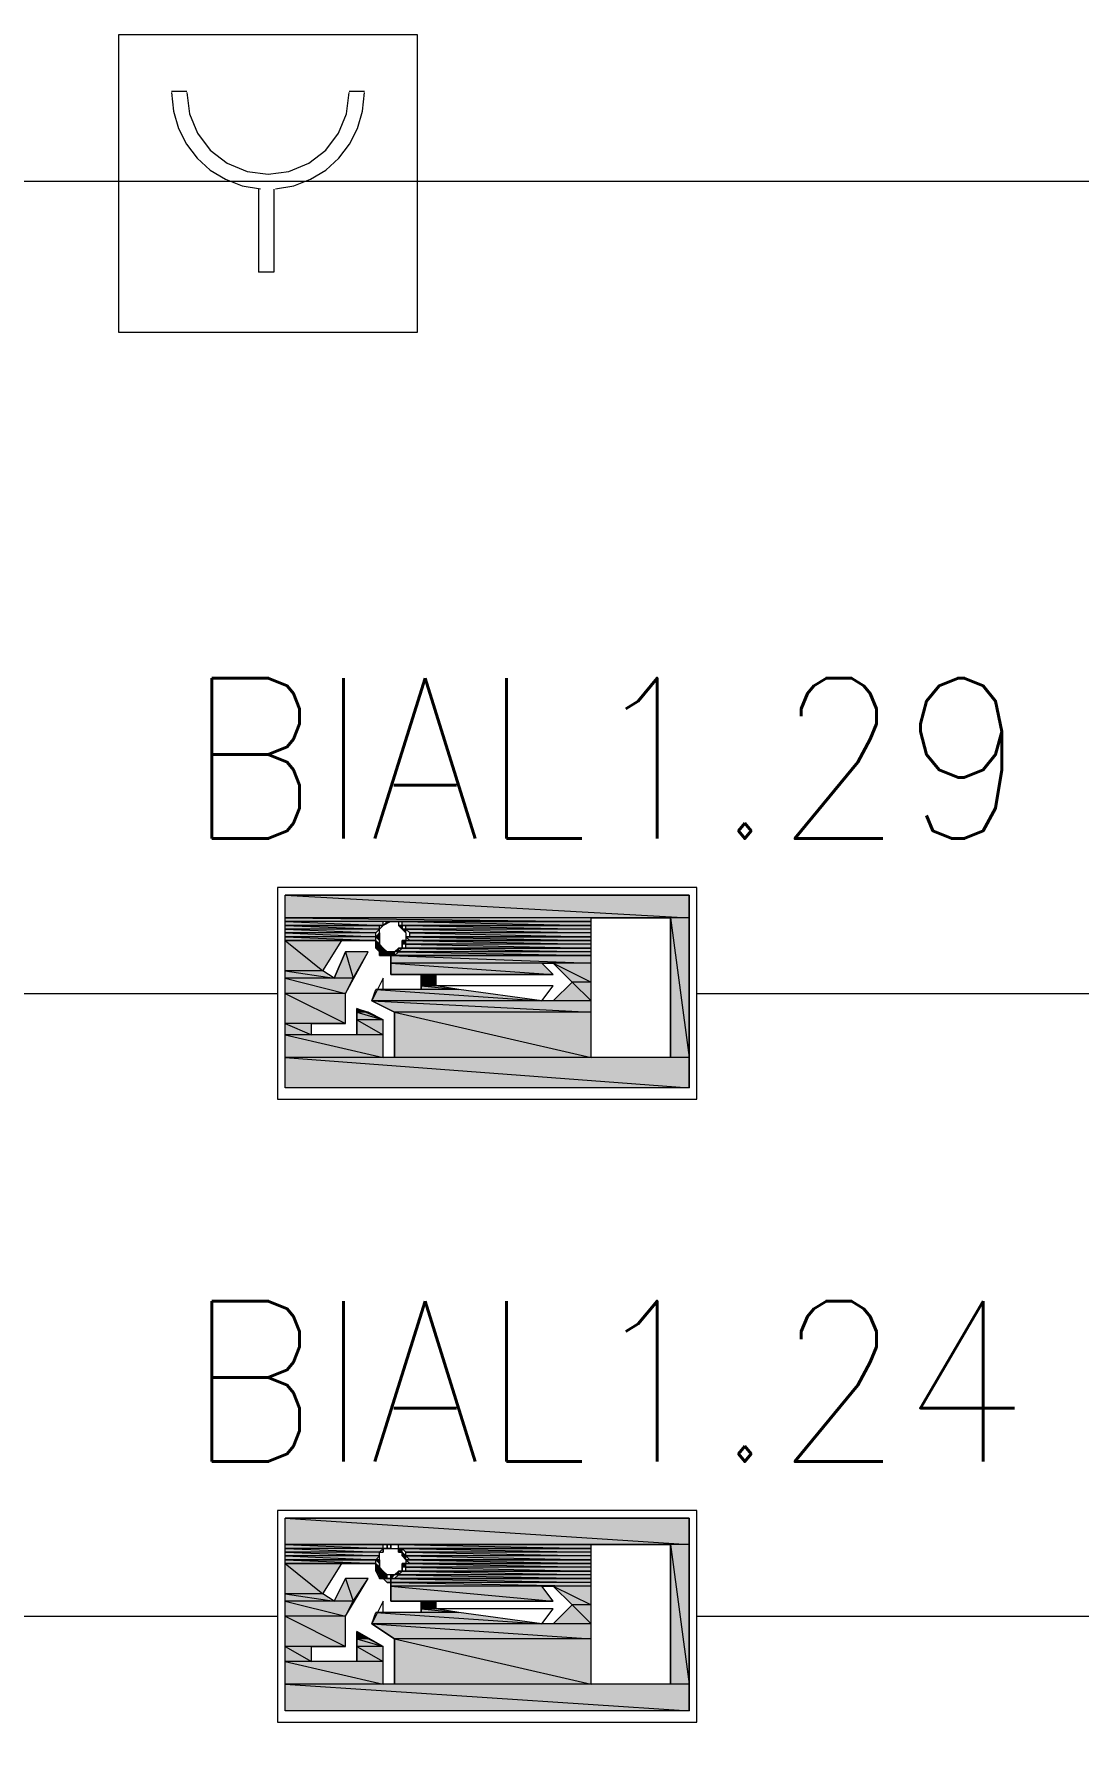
# Model space of a CAD drawing. Header units: millimetres. Extents: x 0 to 420, y 0 to 297.
# Drawn here: x 317.06 to 328.76, y 167.83 to 187.11 of the extents above; entities that cross this region are included whole.
import ezdxf

# ---------------------------------------------------------------- set-up
doc = ezdxf.new("R2010")
doc.units = ezdxf.units.MM
doc.styles.get("Standard").update_dxf_attribs({"font": 'STANDARD'})

msp = doc.modelspace()

# ---------------------------------------------------------------- hatches: boundary and pattern name
h = msp.add_hatch(color=82)
h.paths.add_polyline_path([(324.400334, 177.461333), (319.870667, 177.461333), (324.400334, 177.207333)], flags=0)
h.paths.add_polyline_path([(319.870667, 177.461333), (324.400334, 177.207333), (319.870667, 177.207333)], flags=0)
h = msp.add_hatch(color=82)
h.paths.add_polyline_path([(323.299667, 177.207333), (319.870667, 177.207333), (323.299667, 177.164999)], flags=0)
h.paths.add_polyline_path([(319.870667, 177.207333), (323.299667, 177.164999), (319.870667, 177.164999)], flags=0)
h = msp.add_hatch(color=82)
h.paths.add_polyline_path([(320.971334, 177.164999), (319.870667, 177.164999), (320.971334, 177.122666)], flags=0)
h.paths.add_polyline_path([(319.870667, 177.164999), (320.971334, 177.122666), (319.870667, 177.122666)], flags=0)
h = msp.add_hatch(color=82)
h.paths.add_polyline_path([(320.929, 177.122666), (319.870667, 177.122666)], flags=0)
h.paths.add_polyline_path([(320.929, 177.122666), (319.870667, 177.122666), (320.971334, 177.122666)], flags=0)
h = msp.add_hatch(color=82)
h.paths.add_polyline_path([(320.929, 177.122666), (319.870667, 177.122666), (320.929, 177.080333)], flags=0)
h.paths.add_polyline_path([(319.870667, 177.122666), (320.929, 177.080333), (319.870667, 177.080333)], flags=0)
h = msp.add_hatch(color=82)
h.paths.add_polyline_path([(320.929, 177.080333), (319.870667, 177.080333), (320.886667, 177.037999)], flags=0)
h.paths.add_polyline_path([(319.870667, 177.080333), (320.886667, 177.037999), (319.870667, 177.037999)], flags=0)
for points in [[(321.013667, 177.164999), (321.056, 177.164999), (320.971334, 177.122666)], [(321.140667, 177.122666), (321.183, 177.122666), (321.183, 177.080333)], [(320.929, 177.037999), (320.929, 176.995666), (320.886667, 176.995666)], [(320.886667, 176.995666), (320.929, 176.995666), (320.929, 176.953333)], [(320.929, 176.953333), (320.929, 176.910999)], [(320.929, 176.910999), (320.971334, 176.868666), (320.929, 176.868666)], [(321.183, 176.910999), (321.183, 176.868666)], [(320.971334, 176.868666), (321.013667, 176.826333), (320.971334, 176.826333)], [(321.056, 176.826333), (321.098334, 176.826333)], [(321.183, 176.868666), (321.140667, 176.868666)], [(320.675, 176.191333), (320.802, 176.148999), (320.675, 176.148999)], [(321.013667, 170.137666), (321.056, 170.137666), (320.971334, 170.137666)], [(320.971334, 170.137666), (320.971334, 170.095333)], [(321.013667, 170.179999), (321.013667, 170.137666)], [(321.056, 170.179999), (321.056, 170.137666)], [(320.929, 170.010666), (320.886667, 170.010666)], [(320.886667, 170.010666), (320.929, 170.010666), (320.929, 169.968333)], [(320.929, 169.968333), (320.929, 169.925999)], [(321.140667, 170.095333), (321.183, 170.095333)], [(320.929, 169.925999), (320.971334, 169.883666), (320.929, 169.883666)], [(320.971334, 169.883666), (321.013667, 169.841333), (320.971334, 169.841333)], [(321.183, 169.883666), (321.140667, 169.883666)], [(321.183, 169.925999), (321.183, 169.883666)], [(320.675, 169.206333), (320.802, 169.121666), (320.675, 169.121666)]]:
    msp.add_hatch(color=82).paths.add_polyline_path(points, flags=0)
h = msp.add_hatch(color=82)
h.paths.add_polyline_path([(321.140667, 177.164999), (323.299667, 177.164999)], flags=0)
h.paths.add_polyline_path([(323.299667, 177.164999), (321.140667, 177.164999)], flags=0)
h = msp.add_hatch(color=82)
h.paths.add_polyline_path([(321.140667, 177.122666), (321.183, 177.122666)], flags=0)
h.paths.add_polyline_path([(321.183, 177.122666), (321.140667, 177.122666)], flags=0)
h = msp.add_hatch(color=82)
h.paths.add_polyline_path([(323.299667, 177.164999), (321.183, 177.164999), (323.299667, 177.122666)], flags=0)
h.paths.add_polyline_path([(321.183, 177.164999), (323.299667, 177.122666), (321.183, 177.122666)], flags=0)
h = msp.add_hatch(color=82)
h.paths.add_polyline_path([(323.299667, 177.122666), (321.183, 177.122666)], flags=0)
h.paths.add_polyline_path([(321.183, 177.122666), (323.299667, 177.122666), (321.225334, 177.122666)], flags=0)
h = msp.add_hatch(color=82)
h.paths.add_polyline_path([(321.225334, 177.080333), (321.183, 177.080333)], flags=0)
h.paths.add_polyline_path([(321.225334, 177.080333), (321.183, 177.080333), (321.225334, 177.037999)], flags=0)
h = msp.add_hatch(color=82)
h.paths.add_polyline_path([(323.299667, 177.122666), (321.225334, 177.122666), (323.299667, 177.080333)], flags=0)
h.paths.add_polyline_path([(321.225334, 177.122666), (323.299667, 177.080333), (321.225334, 177.080333)], flags=0)
h = msp.add_hatch(color=82)
h.paths.add_polyline_path([(323.299667, 177.080333), (321.225334, 177.080333), (323.299667, 177.037999)], flags=0)
h.paths.add_polyline_path([(321.225334, 177.080333), (323.299667, 177.037999), (321.267667, 177.037999)], flags=0)
h = msp.add_hatch(color=82)
h.paths.add_polyline_path([(324.400334, 177.207333), (324.188667, 177.207333), (324.400334, 175.640999)], flags=0)
h.paths.add_polyline_path([(324.188667, 177.207333), (324.400334, 175.640999), (324.188667, 175.640999)], flags=0)
h = msp.add_hatch(color=82)
h.paths.add_polyline_path([(320.886667, 177.037999), (319.870667, 177.037999), (320.886667, 176.995666)], flags=0)
h.paths.add_polyline_path([(319.870667, 177.037999), (320.886667, 176.995666), (319.870667, 176.995666)], flags=0)
h = msp.add_hatch(color=82)
h.paths.add_polyline_path([(320.886667, 176.995666), (319.870667, 176.995666), (320.886667, 176.953333)], flags=0)
h.paths.add_polyline_path([(319.870667, 176.995666), (320.886667, 176.953333), (319.870667, 176.953333)], flags=0)
h = msp.add_hatch(color=82)
h.paths.add_polyline_path([(319.870667, 176.953333), (320.886667, 176.953333)], flags=0)
h.paths.add_polyline_path([(320.886667, 176.953333), (319.870667, 176.953333)], flags=0)
h = msp.add_hatch(color=82)
h.paths.add_polyline_path([(320.505667, 176.953333), (319.870667, 176.953333), (320.294, 176.614666)], flags=0)
h.paths.add_polyline_path([(319.870667, 176.953333), (320.294, 176.614666), (319.870667, 176.614666)], flags=0)
h = msp.add_hatch(color=82)
h.paths.add_polyline_path([(320.929, 176.910999), (320.886667, 176.953333)], flags=0)
h.paths.add_polyline_path([(320.886667, 176.953333), (320.929, 176.910999), (320.886667, 176.910999)], flags=0)
h = msp.add_hatch(color=82)
h.paths.add_polyline_path([(320.929, 176.910999), (320.886667, 176.910999), (320.929, 176.868666)], flags=0)
h.paths.add_polyline_path([(320.886667, 176.910999), (320.929, 176.868666), (320.886667, 176.868666)], flags=0)
h = msp.add_hatch(color=82)
h.paths.add_polyline_path([(321.225334, 176.953333), (321.183, 176.953333), (321.225334, 176.910999)], flags=0)
h.paths.add_polyline_path([(321.183, 176.953333), (321.225334, 176.910999), (321.183, 176.910999)], flags=0)
h = msp.add_hatch(color=82)
h.paths.add_polyline_path([(323.299667, 176.995666), (321.225334, 176.995666), (323.299667, 176.953333)], flags=0)
h.paths.add_polyline_path([(321.225334, 176.995666), (323.299667, 176.953333), (321.267667, 176.953333)], flags=0)
h = msp.add_hatch(color=82)
h.paths.add_polyline_path([(323.299667, 176.953333), (321.267667, 176.953333)], flags=0)
h.paths.add_polyline_path([(321.267667, 176.953333), (323.299667, 176.953333), (321.225334, 176.953333)], flags=0)
h = msp.add_hatch(color=82)
h.paths.add_polyline_path([(323.299667, 176.953333), (321.225334, 176.953333), (323.299667, 176.910999)], flags=0)
h.paths.add_polyline_path([(321.225334, 176.953333), (323.299667, 176.910999), (321.225334, 176.910999)], flags=0)
h = msp.add_hatch(color=82)
h.paths.add_polyline_path([(323.299667, 176.910999), (321.225334, 176.910999), (323.299667, 176.868666)], flags=0)
h.paths.add_polyline_path([(321.225334, 176.910999), (323.299667, 176.868666), (321.225334, 176.868666)], flags=0)
h = msp.add_hatch(color=82)
h.paths.add_polyline_path([(323.299667, 177.037999), (321.267667, 177.037999), (323.299667, 176.995666)], flags=0)
h.paths.add_polyline_path([(321.267667, 177.037999), (323.299667, 176.995666), (321.267667, 176.995666)], flags=0)
h = msp.add_hatch(color=82)
h.paths.add_polyline_path([(320.802, 176.826333), (320.548, 176.826333), (320.632667, 176.529999)], flags=0)
h.paths.add_polyline_path([(320.548, 176.826333), (320.632667, 176.529999), (320.421, 176.529999)], flags=0)
h = msp.add_hatch(color=82)
h.paths.add_polyline_path([(320.971334, 176.868666), (320.886667, 176.868666)], flags=0)
h.paths.add_polyline_path([(320.971334, 176.868666), (320.886667, 176.868666), (320.929, 176.868666)], flags=0)
h = msp.add_hatch(color=82)
h.paths.add_polyline_path([(320.971334, 176.868666), (320.886667, 176.868666), (320.971334, 176.826333)], flags=0)
h.paths.add_polyline_path([(320.886667, 176.868666), (320.971334, 176.826333), (320.929, 176.826333)], flags=0)
h = msp.add_hatch(color=82)
h.paths.add_polyline_path([(320.929, 176.826333), (321.013667, 176.826333)], flags=0)
h.paths.add_polyline_path([(321.013667, 176.826333), (320.929, 176.826333)], flags=0)
h = msp.add_hatch(color=82)
h.paths.add_polyline_path([(321.098334, 176.826333), (320.929, 176.826333), (321.098334, 176.783999)], flags=0)
h.paths.add_polyline_path([(320.929, 176.826333), (321.098334, 176.783999), (320.929, 176.783999)], flags=0)
h = msp.add_hatch(color=82)
h.paths.add_polyline_path([(323.299667, 176.783999), (320.971334, 176.783999)], flags=0)
h.paths.add_polyline_path([(320.971334, 176.783999), (323.299667, 176.783999), (321.013667, 176.783999)], flags=0)
h = msp.add_hatch(color=82)
h.paths.add_polyline_path([(323.299667, 176.783999), (321.056, 176.783999), (323.299667, 176.699333)], flags=0)
h.paths.add_polyline_path([(321.056, 176.783999), (323.299667, 176.699333), (321.056, 176.699333)], flags=0)
h = msp.add_hatch(color=82)
h.paths.add_polyline_path([(322.749334, 176.699333), (321.056, 176.699333), (322.876334, 176.572333)], flags=0)
h.paths.add_polyline_path([(321.056, 176.699333), (322.876334, 176.572333), (321.056, 176.572333)], flags=0)
h = msp.add_hatch(color=82)
h.paths.add_polyline_path([(321.140667, 176.826333), (321.140667, 176.868666)], flags=0)
h.paths.add_polyline_path([(321.140667, 176.868666), (321.140667, 176.826333), (321.098334, 176.826333)], flags=0)
h = msp.add_hatch(color=82)
h.paths.add_polyline_path([(323.299667, 176.826333), (321.140667, 176.826333), (323.299667, 176.783999)], flags=0)
h.paths.add_polyline_path([(321.140667, 176.826333), (323.299667, 176.783999), (321.098334, 176.783999)], flags=0)
h = msp.add_hatch(color=82)
h.paths.add_polyline_path([(323.299667, 176.868666), (321.183, 176.868666), (323.299667, 176.826333)], flags=0)
h.paths.add_polyline_path([(321.183, 176.868666), (323.299667, 176.826333), (321.140667, 176.826333)], flags=0)
h = msp.add_hatch(color=82)
h.paths.add_polyline_path([(323.299667, 176.868666), (321.225334, 176.868666)], flags=0)
h.paths.add_polyline_path([(321.225334, 176.868666), (323.299667, 176.868666), (321.183, 176.868666)], flags=0)
h = msp.add_hatch(color=82)
h.paths.add_polyline_path([(323.299667, 176.699333), (322.876334, 176.699333), (323.299667, 176.487666)], flags=0)
h.paths.add_polyline_path([(322.876334, 176.699333), (323.299667, 176.487666), (323.088, 176.487666)], flags=0)
h = msp.add_hatch(color=82)
h.paths.add_polyline_path([(320.294, 176.614666), (319.870667, 176.614666), (320.421, 176.529999)], flags=0)
h.paths.add_polyline_path([(319.870667, 176.614666), (320.421, 176.529999), (319.870667, 176.529999)], flags=0)
h = msp.add_hatch(color=82)
h.paths.add_polyline_path([(320.632667, 176.529999), (319.870667, 176.529999), (320.548, 176.360666)], flags=0)
h.paths.add_polyline_path([(319.870667, 176.529999), (320.548, 176.360666), (319.870667, 176.360666)], flags=0)
h = msp.add_hatch(color=82)
h.paths.add_polyline_path([(321.564, 176.572333), (321.394667, 176.572333), (321.564, 176.445333)], flags=0)
h.paths.add_polyline_path([(321.394667, 176.572333), (321.564, 176.445333), (321.394667, 176.445333)], flags=0)
h = msp.add_hatch(color=82)
h.paths.add_polyline_path([(323.299667, 176.487666), (323.088, 176.487666), (323.299667, 176.275999)], flags=0)
h.paths.add_polyline_path([(323.088, 176.487666), (323.299667, 176.275999), (322.876334, 176.275999)], flags=0)
h = msp.add_hatch(color=82)
h.paths.add_polyline_path([(320.548, 176.360666), (319.870667, 176.360666), (320.548, 176.021999)], flags=0)
h.paths.add_polyline_path([(319.870667, 176.360666), (320.548, 176.021999), (319.870667, 176.021999)], flags=0)
h = msp.add_hatch(color=82)
h.paths.add_polyline_path([(321.818, 176.402999), (320.886667, 176.402999), (322.749334, 176.275999)], flags=0)
h.paths.add_polyline_path([(320.886667, 176.402999), (322.749334, 176.275999), (320.844334, 176.275999)], flags=0)
h = msp.add_hatch(color=82)
h.paths.add_polyline_path([(321.564, 176.445333), (321.394667, 176.445333), (321.818, 176.402999)], flags=0)
h.paths.add_polyline_path([(321.394667, 176.445333), (321.818, 176.402999), (321.394667, 176.402999)], flags=0)
h = msp.add_hatch(color=82)
h.paths.add_polyline_path([(320.802, 176.148999), (320.675, 176.148999), (320.971334, 176.064333)], flags=0)
h.paths.add_polyline_path([(320.675, 176.148999), (320.971334, 176.064333), (320.675, 176.064333)], flags=0)
h = msp.add_hatch(color=82)
h.paths.add_polyline_path([(323.299667, 176.275999), (320.844334, 176.275999), (323.299667, 176.148999)], flags=0)
h.paths.add_polyline_path([(320.844334, 176.275999), (323.299667, 176.148999), (321.098334, 176.148999)], flags=0)
h = msp.add_hatch(color=82)
h.paths.add_polyline_path([(323.299667, 176.148999), (321.098334, 176.148999), (323.299667, 175.640999)], flags=0)
h.paths.add_polyline_path([(321.098334, 176.148999), (323.299667, 175.640999), (321.098334, 175.640999)], flags=0)
h = msp.add_hatch(color=82)
h.paths.add_polyline_path([(320.167, 176.021999), (319.870667, 176.021999), (320.167, 175.894999)], flags=0)
h.paths.add_polyline_path([(319.870667, 176.021999), (320.167, 175.894999), (319.870667, 175.894999)], flags=0)
h = msp.add_hatch(color=82)
h.paths.add_polyline_path([(320.971334, 176.064333), (320.675, 176.064333), (320.971334, 175.894999)], flags=0)
h.paths.add_polyline_path([(320.675, 176.064333), (320.971334, 175.894999), (320.675, 175.894999)], flags=0)
h = msp.add_hatch(color=82)
h.paths.add_polyline_path([(320.971334, 175.894999), (319.870667, 175.894999), (320.971334, 175.640999)], flags=0)
h.paths.add_polyline_path([(319.870667, 175.894999), (320.971334, 175.640999), (319.870667, 175.640999)], flags=0)
h = msp.add_hatch(color=82)
h.paths.add_polyline_path([(324.400334, 175.640999), (319.870667, 175.640999), (324.400334, 175.302333)], flags=0)
h.paths.add_polyline_path([(319.870667, 175.640999), (324.400334, 175.302333), (319.870667, 175.302333)], flags=0)
h = msp.add_hatch(color=82)
h.paths.add_polyline_path([(324.400334, 170.476333), (319.870667, 170.476333), (324.400334, 170.179999)], flags=0)
h.paths.add_polyline_path([(319.870667, 170.476333), (324.400334, 170.179999), (319.870667, 170.179999)], flags=0)
h = msp.add_hatch(color=82)
h.paths.add_polyline_path([(319.870667, 170.179999), (323.299667, 170.179999)], flags=0)
h.paths.add_polyline_path([(323.299667, 170.179999), (319.870667, 170.179999)], flags=0)
h = msp.add_hatch(color=82)
h.paths.add_polyline_path([(320.971334, 170.179999), (319.870667, 170.179999), (320.971334, 170.137666)], flags=0)
h.paths.add_polyline_path([(319.870667, 170.179999), (320.971334, 170.137666), (319.870667, 170.137666)], flags=0)
h = msp.add_hatch(color=82)
h.paths.add_polyline_path([(320.971334, 170.137666), (319.870667, 170.137666), (320.929, 170.095333)], flags=0)
h.paths.add_polyline_path([(319.870667, 170.137666), (320.929, 170.095333), (319.870667, 170.095333)], flags=0)
h = msp.add_hatch(color=82)
h.paths.add_polyline_path([(323.299667, 170.179999), (321.140667, 170.179999), (323.299667, 170.137666)], flags=0)
h.paths.add_polyline_path([(321.140667, 170.179999), (323.299667, 170.137666), (321.140667, 170.137666)], flags=0)
h = msp.add_hatch(color=82)
h.paths.add_polyline_path([(321.183, 170.137666), (321.140667, 170.137666), (321.183, 170.095333)], flags=0)
h.paths.add_polyline_path([(321.140667, 170.137666), (321.183, 170.095333), (321.140667, 170.095333)], flags=0)
h = msp.add_hatch(color=82)
h.paths.add_polyline_path([(321.183, 170.137666), (323.299667, 170.137666)], flags=0)
h.paths.add_polyline_path([(323.299667, 170.137666), (321.183, 170.137666)], flags=0)
h = msp.add_hatch(color=82)
h.paths.add_polyline_path([(323.299667, 170.137666), (321.183, 170.137666), (323.299667, 170.095333)], flags=0)
h.paths.add_polyline_path([(321.183, 170.137666), (323.299667, 170.095333), (321.225334, 170.095333)], flags=0)
h = msp.add_hatch(color=82)
h.paths.add_polyline_path([(324.400334, 170.179999), (324.188667, 170.179999), (324.400334, 168.613666)], flags=0)
h.paths.add_polyline_path([(324.188667, 170.179999), (324.400334, 168.613666), (324.188667, 168.613666)], flags=0)
h = msp.add_hatch(color=82)
h.paths.add_polyline_path([(320.929, 170.095333), (319.870667, 170.095333), (320.929, 170.052999)], flags=0)
h.paths.add_polyline_path([(319.870667, 170.095333), (320.929, 170.052999), (319.870667, 170.052999)], flags=0)
h = msp.add_hatch(color=82)
h.paths.add_polyline_path([(320.929, 170.052999), (319.870667, 170.052999), (320.886667, 170.010666)], flags=0)
h.paths.add_polyline_path([(319.870667, 170.052999), (320.886667, 170.010666), (319.870667, 170.010666)], flags=0)
h = msp.add_hatch(color=82)
h.paths.add_polyline_path([(319.870667, 170.010666), (320.886667, 170.010666)], flags=0)
h.paths.add_polyline_path([(320.886667, 170.010666), (319.870667, 170.010666)], flags=0)
h = msp.add_hatch(color=82)
h.paths.add_polyline_path([(320.886667, 170.010666), (319.870667, 170.010666), (320.886667, 169.968333)], flags=0)
h.paths.add_polyline_path([(319.870667, 170.010666), (320.886667, 169.968333), (319.870667, 169.968333)], flags=0)
h = msp.add_hatch(color=82)
h.paths.add_polyline_path([(319.870667, 169.968333), (320.886667, 169.968333)], flags=0)
h.paths.add_polyline_path([(320.886667, 169.968333), (319.870667, 169.968333)], flags=0)
h = msp.add_hatch(color=82)
h.paths.add_polyline_path([(320.505667, 169.968333), (319.870667, 169.968333), (320.294, 169.629666)], flags=0)
h.paths.add_polyline_path([(319.870667, 169.968333), (320.294, 169.629666), (319.870667, 169.629666)], flags=0)
h = msp.add_hatch(color=82)
h.paths.add_polyline_path([(320.929, 169.925999), (320.886667, 169.968333)], flags=0)
h.paths.add_polyline_path([(320.886667, 169.968333), (320.929, 169.925999), (320.886667, 169.925999)], flags=0)
h = msp.add_hatch(color=82)
h.paths.add_polyline_path([(321.183, 170.095333), (321.225334, 170.052999), (321.183, 170.052999)], flags=0)
h.paths.add_polyline_path([(321.225334, 170.052999), (321.183, 170.052999), (321.225334, 170.010666)], flags=0)
h = msp.add_hatch(color=82)
h.paths.add_polyline_path([(321.225334, 169.968333), (321.183, 169.968333), (321.225334, 169.925999)], flags=0)
h.paths.add_polyline_path([(321.183, 169.968333), (321.225334, 169.925999), (321.183, 169.925999)], flags=0)
h = msp.add_hatch(color=82)
h.paths.add_polyline_path([(323.299667, 170.095333), (321.225334, 170.095333), (323.299667, 170.052999)], flags=0)
h.paths.add_polyline_path([(321.225334, 170.095333), (323.299667, 170.052999), (321.225334, 170.052999)], flags=0)
h = msp.add_hatch(color=82)
h.paths.add_polyline_path([(323.299667, 170.052999), (321.225334, 170.052999), (323.299667, 170.010666)], flags=0)
h.paths.add_polyline_path([(321.225334, 170.052999), (323.299667, 170.010666), (321.267667, 170.010666)], flags=0)
h = msp.add_hatch(color=82)
h.paths.add_polyline_path([(323.299667, 170.010666), (321.225334, 170.010666), (323.299667, 169.968333)], flags=0)
h.paths.add_polyline_path([(321.225334, 170.010666), (323.299667, 169.968333), (321.267667, 169.968333)], flags=0)
h = msp.add_hatch(color=82)
h.paths.add_polyline_path([(323.299667, 169.968333), (321.267667, 169.968333)], flags=0)
h.paths.add_polyline_path([(321.267667, 169.968333), (323.299667, 169.968333), (321.225334, 169.968333)], flags=0)
h = msp.add_hatch(color=82)
h.paths.add_polyline_path([(323.299667, 169.968333), (321.225334, 169.968333), (323.299667, 169.925999)], flags=0)
h.paths.add_polyline_path([(321.225334, 169.968333), (323.299667, 169.925999), (321.225334, 169.925999)], flags=0)
h = msp.add_hatch(color=82)
h.paths.add_polyline_path([(321.267667, 170.010666), (323.299667, 170.010666)], flags=0)
h.paths.add_polyline_path([(323.299667, 170.010666), (321.267667, 170.010666)], flags=0)
h = msp.add_hatch(color=82)
h.paths.add_polyline_path([(320.802, 169.798999), (320.548, 169.798999), (320.632667, 169.544999)], flags=0)
h.paths.add_polyline_path([(320.548, 169.798999), (320.632667, 169.544999), (320.421, 169.544999)], flags=0)
h = msp.add_hatch(color=82)
h.paths.add_polyline_path([(320.929, 169.925999), (320.886667, 169.925999), (320.929, 169.883666)], flags=0)
h.paths.add_polyline_path([(320.886667, 169.925999), (320.929, 169.883666), (320.886667, 169.883666)], flags=0)
h = msp.add_hatch(color=82)
h.paths.add_polyline_path([(320.971334, 169.883666), (320.886667, 169.883666)], flags=0)
h.paths.add_polyline_path([(320.971334, 169.883666), (320.886667, 169.883666), (320.929, 169.883666)], flags=0)
h = msp.add_hatch(color=82)
h.paths.add_polyline_path([(320.971334, 169.883666), (320.886667, 169.883666), (320.971334, 169.841333)], flags=0)
h.paths.add_polyline_path([(320.886667, 169.883666), (320.971334, 169.841333), (320.929, 169.841333)], flags=0)
h = msp.add_hatch(color=82)
h.paths.add_polyline_path([(321.013667, 169.841333), (320.929, 169.841333), (321.013667, 169.798999)], flags=0)
h.paths.add_polyline_path([(320.929, 169.841333), (321.013667, 169.798999), (320.929, 169.798999)], flags=0)
h = msp.add_hatch(color=82)
h.paths.add_polyline_path([(320.929, 169.798999), (321.098334, 169.798999)], flags=0)
h.paths.add_polyline_path([(321.098334, 169.798999), (320.929, 169.798999)], flags=0)
h = msp.add_hatch(color=82)
h.paths.add_polyline_path([(323.299667, 169.798999), (320.971334, 169.798999), (323.299667, 169.756666)], flags=0)
h.paths.add_polyline_path([(320.971334, 169.798999), (323.299667, 169.756666), (321.013667, 169.756666)], flags=0)
h = msp.add_hatch(color=82)
h.paths.add_polyline_path([(321.056, 169.798999), (321.056, 169.841333)], flags=0)
h.paths.add_polyline_path([(321.056, 169.798999), (321.056, 169.841333), (321.098334, 169.841333)], flags=0)
h = msp.add_hatch(color=82)
h.paths.add_polyline_path([(323.299667, 169.756666), (321.056, 169.756666), (323.299667, 169.714333)], flags=0)
h.paths.add_polyline_path([(321.056, 169.756666), (323.299667, 169.714333), (321.056, 169.714333)], flags=0)
h = msp.add_hatch(color=82)
h.paths.add_polyline_path([(321.140667, 169.841333), (321.140667, 169.883666)], flags=0)
h.paths.add_polyline_path([(321.140667, 169.883666), (321.140667, 169.841333), (321.098334, 169.841333)], flags=0)
h = msp.add_hatch(color=82)
h.paths.add_polyline_path([(323.299667, 169.841333), (321.140667, 169.841333), (323.299667, 169.798999)], flags=0)
h.paths.add_polyline_path([(321.140667, 169.841333), (323.299667, 169.798999), (321.098334, 169.798999)], flags=0)
h = msp.add_hatch(color=82)
h.paths.add_polyline_path([(323.299667, 169.883666), (321.183, 169.883666), (323.299667, 169.841333)], flags=0)
h.paths.add_polyline_path([(321.183, 169.883666), (323.299667, 169.841333), (321.140667, 169.841333)], flags=0)
h = msp.add_hatch(color=82)
h.paths.add_polyline_path([(323.299667, 169.883666), (321.225334, 169.883666)], flags=0)
h.paths.add_polyline_path([(321.225334, 169.883666), (323.299667, 169.883666), (321.183, 169.883666)], flags=0)
h = msp.add_hatch(color=82)
h.paths.add_polyline_path([(323.299667, 169.925999), (321.225334, 169.925999), (323.299667, 169.883666)], flags=0)
h.paths.add_polyline_path([(321.225334, 169.925999), (323.299667, 169.883666), (321.225334, 169.883666)], flags=0)
h = msp.add_hatch(color=82)
h.paths.add_polyline_path([(320.294, 169.629666), (319.870667, 169.629666), (320.421, 169.544999)], flags=0)
h.paths.add_polyline_path([(319.870667, 169.629666), (320.421, 169.544999), (319.870667, 169.544999)], flags=0)
h = msp.add_hatch(color=82)
h.paths.add_polyline_path([(320.632667, 169.544999), (319.870667, 169.544999), (320.548, 169.375666)], flags=0)
h.paths.add_polyline_path([(319.870667, 169.544999), (320.548, 169.375666), (319.870667, 169.375666)], flags=0)
h = msp.add_hatch(color=82)
h.paths.add_polyline_path([(322.749334, 169.714333), (321.056, 169.714333), (322.876334, 169.544999)], flags=0)
h.paths.add_polyline_path([(321.056, 169.714333), (322.876334, 169.544999), (321.056, 169.544999)], flags=0)
h = msp.add_hatch(color=82)
h.paths.add_polyline_path([(321.564, 169.544999), (321.394667, 169.544999), (321.564, 169.460333)], flags=0)
h.paths.add_polyline_path([(321.394667, 169.544999), (321.564, 169.460333), (321.394667, 169.460333)], flags=0)
h = msp.add_hatch(color=82)
h.paths.add_polyline_path([(323.299667, 169.714333), (322.876334, 169.714333), (323.299667, 169.502666)], flags=0)
h.paths.add_polyline_path([(322.876334, 169.714333), (323.299667, 169.502666), (323.088, 169.502666)], flags=0)
h = msp.add_hatch(color=82)
h.paths.add_polyline_path([(320.548, 169.375666), (319.870667, 169.375666), (320.548, 169.036999)], flags=0)
h.paths.add_polyline_path([(319.870667, 169.375666), (320.548, 169.036999), (319.870667, 169.036999)], flags=0)
h = msp.add_hatch(color=82)
h.paths.add_polyline_path([(321.818, 169.417999), (320.886667, 169.417999), (322.749334, 169.290999)], flags=0)
h.paths.add_polyline_path([(320.886667, 169.417999), (322.749334, 169.290999), (320.844334, 169.290999)], flags=0)
h = msp.add_hatch(color=82)
h.paths.add_polyline_path([(321.564, 169.460333), (321.394667, 169.460333), (321.818, 169.417999)], flags=0)
h.paths.add_polyline_path([(321.394667, 169.460333), (321.818, 169.417999), (321.394667, 169.417999)], flags=0)
h = msp.add_hatch(color=82)
h.paths.add_polyline_path([(323.299667, 169.502666), (323.088, 169.502666), (323.299667, 169.290999)], flags=0)
h.paths.add_polyline_path([(323.088, 169.502666), (323.299667, 169.290999), (322.876334, 169.290999)], flags=0)
h = msp.add_hatch(color=82)
h.paths.add_polyline_path([(323.299667, 169.290999), (320.844334, 169.290999), (323.299667, 169.121666)], flags=0)
h.paths.add_polyline_path([(320.844334, 169.290999), (323.299667, 169.121666), (321.098334, 169.121666)], flags=0)
h = msp.add_hatch(color=82)
h.paths.add_polyline_path([(320.167, 169.036999), (319.870667, 169.036999), (320.167, 168.867666)], flags=0)
h.paths.add_polyline_path([(319.870667, 169.036999), (320.167, 168.867666), (319.870667, 168.867666)], flags=0)
h = msp.add_hatch(color=82)
h.paths.add_polyline_path([(320.802, 169.121666), (320.675, 169.121666), (320.971334, 169.036999)], flags=0)
h.paths.add_polyline_path([(320.675, 169.121666), (320.971334, 169.036999), (320.675, 169.036999)], flags=0)
h = msp.add_hatch(color=82)
h.paths.add_polyline_path([(320.971334, 169.036999), (320.675, 169.036999), (320.971334, 168.867666)], flags=0)
h.paths.add_polyline_path([(320.675, 169.036999), (320.971334, 168.867666), (320.675, 168.867666)], flags=0)
h = msp.add_hatch(color=82)
h.paths.add_polyline_path([(323.299667, 169.121666), (321.098334, 169.121666), (323.299667, 168.613666)], flags=0)
h.paths.add_polyline_path([(321.098334, 169.121666), (323.299667, 168.613666), (321.098334, 168.613666)], flags=0)
h = msp.add_hatch(color=82)
h.paths.add_polyline_path([(320.971334, 168.867666), (319.870667, 168.867666), (320.971334, 168.613666)], flags=0)
h.paths.add_polyline_path([(319.870667, 168.867666), (320.971334, 168.613666), (319.870667, 168.613666)], flags=0)
h = msp.add_hatch(color=82)
h.paths.add_polyline_path([(324.400334, 168.613666), (319.870667, 168.613666), (324.400334, 168.317333)], flags=0)
h.paths.add_polyline_path([(319.870667, 168.613666), (324.400334, 168.317333), (319.870667, 168.317333)], flags=0)

# ---------------------------------------------------------------- linework, layer by layer
at = {"color": 7, "lineweight": 0}
msp.add_lwpolyline([(318.008, 187.113333), (321.352334, 187.113333)], dxfattribs=at)
at = {"color": 1, "lineweight": 0}
msp.add_lwpolyline([(321.352334, 187.113333), (321.352334, 183.768999), (318.008, 183.768999), (318.008, 187.113333)], close=True, dxfattribs=at)
for points in [[(318.600667, 186.478333), (318.77, 186.478333)], [(318.600667, 186.460371), (318.619885, 186.253485), (318.676405, 186.059354), (318.766627, 185.881879), (318.886946, 185.724961), (319.033761, 185.5925), (319.203469, 185.488398), (319.392466, 185.416554), (319.597151, 185.380871)], [(318.770009, 186.460929), (318.800695, 186.222691), (318.890685, 186.004248), (319.033834, 185.816301), (319.223992, 185.66955), (319.445898, 185.577634), (319.680154, 185.546995), (319.914411, 185.577634), (320.136317, 185.66955), (320.326476, 185.816301), (320.469629, 186.004248), (320.559632, 186.222691), (320.590342, 186.460929)], [(319.763191, 185.380871), (319.967875, 185.416554), (320.156868, 185.488398), (320.32657, 185.5925), (320.47338, 185.724961), (320.593697, 185.881879), (320.683919, 186.059354), (320.740446, 186.253485), (320.759676, 186.460371)], [(320.590334, 186.478333), (320.759667, 186.478333)], [(73.702335, 124.714), (76.538668, 124.714), (76.538668, 77.597), (297.434, 77.597), (297.434, 114.342333), (105.664001, 114.342333), (105.664001, 125.941666), (357.251, 125.941666), (357.251, 139.191999), (105.664001, 139.191999), (105.664001, 148.505333), (357.251, 148.505333), (357.251, 185.462333), (262.466667, 185.462333)], [(319.574334, 185.377666), (319.574334, 184.446333)], [(319.743667, 185.377666), (319.743667, 184.446333)], [(319.743667, 184.446333), (319.574334, 184.446333)]]:
    msp.add_lwpolyline(points, dxfattribs=at)
at = {"color": 92, "lineweight": 0}
for points in [[(324.485, 177.545999), (319.786, 177.545999), (319.786, 175.175333), (324.485, 175.175333)], [(324.485, 170.560999), (319.786, 170.560999), (319.786, 168.190333), (324.485, 168.190333)]]:
    msp.add_lwpolyline(points, close=True, dxfattribs=at)
at = {"color": 82, "lineweight": 0}
for points in [[(324.400334, 177.461333), (319.870667, 177.461333), (324.400334, 177.207333)], [(319.870667, 177.461333), (324.400334, 177.207333), (319.870667, 177.207333)], [(319.870667, 177.461333), (324.400334, 177.461333), (324.400334, 175.302333), (319.870667, 175.302333)], [(323.299667, 177.207333), (319.870667, 177.207333), (323.299667, 177.164999)], [(319.870667, 177.207333), (323.299667, 177.164999), (319.870667, 177.164999)], [(320.971334, 177.164999), (319.870667, 177.164999), (320.971334, 177.122666)], [(319.870667, 177.164999), (320.971334, 177.122666), (319.870667, 177.122666)], [(320.929, 177.122666), (319.870667, 177.122666)], [(320.929, 177.122666), (319.870667, 177.122666), (320.971334, 177.122666)], [(320.929, 177.122666), (319.870667, 177.122666), (320.929, 177.080333)], [(319.870667, 177.122666), (320.929, 177.080333), (319.870667, 177.080333)], [(320.929, 177.080333), (319.870667, 177.080333), (320.886667, 177.037999)], [(319.870667, 177.080333), (320.886667, 177.037999), (319.870667, 177.037999)], [(321.056, 177.164999), (321.098334, 177.164999), (321.140667, 177.164999), (321.140667, 177.122666), (321.183, 177.122666), (321.183, 177.080333), (321.225334, 177.037999), (321.225334, 176.995666), (321.225334, 176.953333), (321.183, 176.910999), (321.183, 176.868666), (321.140667, 176.868666), (321.140667, 176.826333), (321.098334, 176.826333), (321.056, 176.826333), (321.013667, 176.826333), (320.971334, 176.868666), (320.929, 176.910999), (320.929, 176.953333), (320.929, 176.995666), (320.929, 177.037999), (320.929, 177.080333), (320.971334, 177.122666), (321.013667, 177.164999)], [(321.013667, 177.164999), (321.056, 177.164999), (320.971334, 177.122666)], [(323.299667, 177.164999), (321.013667, 177.164999)], [(323.299667, 177.164999), (321.098334, 177.164999)], [(321.140667, 177.164999), (323.299667, 177.164999)], [(323.299667, 177.164999), (321.140667, 177.164999)], [(323.299667, 177.164999), (321.140667, 177.164999)], [(321.140667, 177.122666), (321.183, 177.122666), (321.183, 177.080333)], [(321.140667, 177.122666), (321.183, 177.122666)], [(321.183, 177.122666), (321.140667, 177.122666)], [(323.299667, 177.164999), (321.183, 177.164999), (323.299667, 177.122666)], [(321.183, 177.164999), (323.299667, 177.122666), (321.183, 177.122666)], [(323.299667, 177.122666), (321.183, 177.122666)], [(321.183, 177.122666), (323.299667, 177.122666), (321.225334, 177.122666)], [(321.225334, 177.080333), (321.183, 177.080333)], [(321.225334, 177.080333), (321.183, 177.080333), (321.225334, 177.037999)], [(321.225334, 177.080333), (321.183, 177.080333)], [(323.299667, 177.122666), (321.225334, 177.122666), (323.299667, 177.080333)], [(321.225334, 177.122666), (323.299667, 177.080333), (321.225334, 177.080333)], [(323.299667, 177.080333), (321.225334, 177.080333), (323.299667, 177.037999)], [(321.225334, 177.080333), (323.299667, 177.037999), (321.267667, 177.037999)], [(323.299667, 177.207333), (324.188667, 177.207333), (324.188667, 175.640999), (323.299667, 175.640999)], [(324.400334, 177.207333), (324.188667, 177.207333), (324.400334, 175.640999)], [(324.188667, 177.207333), (324.400334, 175.640999), (324.188667, 175.640999)], [(320.886667, 177.037999), (319.870667, 177.037999), (320.886667, 176.995666)], [(319.870667, 177.037999), (320.886667, 176.995666), (319.870667, 176.995666)], [(320.886667, 176.995666), (319.870667, 176.995666), (320.886667, 176.953333)], [(319.870667, 176.995666), (320.886667, 176.953333), (319.870667, 176.953333)], [(319.870667, 176.953333), (320.886667, 176.953333)], [(320.886667, 176.953333), (319.870667, 176.953333)], [(320.505667, 176.953333), (319.870667, 176.953333), (320.294, 176.614666)], [(319.870667, 176.953333), (320.294, 176.614666), (319.870667, 176.614666)], [(320.167, 176.021999), (320.548, 176.021999), (320.548, 176.360666), (320.802, 176.826333), (320.548, 176.826333), (320.421, 176.529999), (320.294, 176.614666), (320.505667, 176.953333), (320.886667, 176.953333), (320.886667, 176.910999), (320.886667, 176.868666), (320.929, 176.826333), (320.971334, 176.783999), (321.013667, 176.783999), (321.056, 176.783999), (321.056, 176.572333), (321.394667, 176.572333), (321.394667, 176.402999), (320.971334, 176.402999), (320.971334, 176.529999), (320.844334, 176.275999), (321.098334, 176.148999), (321.098334, 175.640999), (320.971334, 175.640999), (320.971334, 176.064333), (320.675, 176.191333), (320.675, 175.894999), (320.167, 175.894999)], [(320.929, 177.037999), (320.929, 176.995666), (320.886667, 176.995666)], [(320.886667, 176.995666), (320.929, 176.995666), (320.929, 176.953333)], [(320.929, 176.910999), (320.886667, 176.953333)], [(320.886667, 176.953333), (320.929, 176.910999), (320.886667, 176.910999)], [(320.929, 176.910999), (320.886667, 176.910999), (320.929, 176.868666)], [(320.886667, 176.910999), (320.929, 176.868666), (320.886667, 176.868666)], [(320.929, 176.995666), (320.929, 177.037999)], [(320.929, 176.953333), (320.929, 176.910999)], [(320.929, 176.910999), (320.929, 176.953333)], [(320.929, 176.910999), (320.971334, 176.868666), (320.929, 176.868666)], [(321.225334, 176.953333), (321.183, 176.953333), (321.225334, 176.910999)], [(321.183, 176.953333), (321.225334, 176.910999), (321.183, 176.910999)], [(321.183, 176.910999), (321.183, 176.868666)], [(321.183, 176.868666), (321.183, 176.910999)], [(323.299667, 176.995666), (321.225334, 176.995666), (323.299667, 176.953333)], [(321.225334, 176.995666), (323.299667, 176.953333), (321.267667, 176.953333)], [(321.267667, 176.953333), (323.299667, 176.953333), (321.225334, 176.953333)], [(323.299667, 176.953333), (321.225334, 176.953333), (323.299667, 176.910999)], [(321.225334, 176.953333), (323.299667, 176.910999), (321.225334, 176.910999)], [(323.299667, 176.910999), (321.225334, 176.910999), (323.299667, 176.868666)], [(321.225334, 176.910999), (323.299667, 176.868666), (321.225334, 176.868666)], [(323.299667, 177.037999), (321.267667, 177.037999), (323.299667, 176.995666)], [(321.267667, 177.037999), (323.299667, 176.995666), (321.267667, 176.995666)], [(323.299667, 176.995666), (321.267667, 176.995666)], [(323.299667, 176.953333), (321.267667, 176.953333)], [(320.548, 176.826333), (320.632667, 176.529999), (320.421, 176.529999)], [(320.802, 176.826333), (320.548, 176.826333), (320.632667, 176.529999)], [(320.971334, 176.868666), (320.886667, 176.868666)], [(320.971334, 176.868666), (320.886667, 176.868666), (320.929, 176.868666)], [(320.971334, 176.868666), (320.886667, 176.868666), (320.971334, 176.826333)], [(320.886667, 176.868666), (320.971334, 176.826333), (320.929, 176.826333)], [(320.929, 176.826333), (321.013667, 176.826333)], [(321.013667, 176.826333), (320.929, 176.826333)], [(321.098334, 176.826333), (320.929, 176.826333), (321.098334, 176.783999)], [(320.929, 176.826333), (321.098334, 176.783999), (320.929, 176.783999)], [(323.299667, 176.783999), (320.929, 176.783999)], [(320.971334, 176.868666), (321.013667, 176.826333), (320.971334, 176.826333)], [(321.013667, 176.826333), (320.971334, 176.868666)], [(323.299667, 176.783999), (320.971334, 176.783999)], [(320.971334, 176.783999), (323.299667, 176.783999), (321.013667, 176.783999)], [(321.056, 176.826333), (321.098334, 176.826333)], [(323.299667, 176.783999), (321.056, 176.783999), (323.299667, 176.699333)], [(321.056, 176.783999), (323.299667, 176.699333), (321.056, 176.699333)], [(322.749334, 176.699333), (321.056, 176.699333), (322.876334, 176.572333)], [(321.056, 176.699333), (322.876334, 176.572333), (321.056, 176.572333)], [(321.140667, 176.868666), (321.140667, 176.826333), (321.098334, 176.826333)], [(321.140667, 176.826333), (323.299667, 176.783999), (321.098334, 176.783999)], [(321.183, 176.868666), (321.140667, 176.868666)], [(321.183, 176.868666), (323.299667, 176.826333), (321.140667, 176.826333)], [(321.140667, 176.826333), (321.140667, 176.868666)], [(323.299667, 176.826333), (321.140667, 176.826333), (323.299667, 176.783999)], [(321.225334, 176.868666), (323.299667, 176.868666), (321.183, 176.868666)], [(323.299667, 176.868666), (321.183, 176.868666), (323.299667, 176.826333)], [(323.299667, 176.868666), (321.225334, 176.868666)], [(322.876334, 176.572333), (322.749334, 176.699333), (322.876334, 176.699333), (323.088, 176.487666), (322.876334, 176.275999), (322.749334, 176.275999), (322.876334, 176.445333), (321.564, 176.445333), (321.564, 176.572333)], [(323.299667, 176.699333), (322.876334, 176.699333), (323.299667, 176.487666)], [(322.876334, 176.699333), (323.299667, 176.487666), (323.088, 176.487666)], [(320.294, 176.614666), (319.870667, 176.614666), (320.421, 176.529999)], [(319.870667, 176.614666), (320.421, 176.529999), (319.870667, 176.529999)], [(320.632667, 176.529999), (319.870667, 176.529999), (320.548, 176.360666)], [(319.870667, 176.529999), (320.548, 176.360666), (319.870667, 176.360666)], [(321.564, 176.572333), (321.394667, 176.572333), (321.564, 176.445333)], [(321.394667, 176.572333), (321.564, 176.445333), (321.394667, 176.445333)], [(323.088, 176.487666), (323.299667, 176.275999), (322.876334, 176.275999)], [(323.299667, 176.487666), (323.088, 176.487666), (323.299667, 176.275999)], [(320.548, 176.360666), (319.870667, 176.360666), (320.548, 176.021999)], [(319.870667, 176.360666), (320.548, 176.021999), (319.870667, 176.021999)], [(320.886667, 176.402999), (322.749334, 176.275999), (320.844334, 176.275999)], [(321.818, 176.402999), (320.886667, 176.402999), (322.749334, 176.275999)], [(321.564, 176.445333), (321.394667, 176.445333), (321.818, 176.402999)], [(321.394667, 176.445333), (321.818, 176.402999), (321.394667, 176.402999)], [(320.675, 176.191333), (320.802, 176.148999), (320.675, 176.148999)], [(320.802, 176.148999), (320.675, 176.148999), (320.971334, 176.064333)], [(320.675, 176.148999), (320.971334, 176.064333), (320.675, 176.064333)], [(323.299667, 176.275999), (320.844334, 176.275999), (323.299667, 176.148999)], [(320.844334, 176.275999), (323.299667, 176.148999), (321.098334, 176.148999)], [(323.299667, 176.148999), (321.098334, 176.148999), (323.299667, 175.640999)], [(321.098334, 176.148999), (323.299667, 175.640999), (321.098334, 175.640999)], [(320.167, 176.021999), (319.870667, 176.021999), (320.167, 175.894999)], [(319.870667, 176.021999), (320.167, 175.894999), (319.870667, 175.894999)], [(320.971334, 176.064333), (320.675, 176.064333), (320.971334, 175.894999)], [(320.675, 176.064333), (320.971334, 175.894999), (320.675, 175.894999)], [(320.971334, 175.894999), (319.870667, 175.894999), (320.971334, 175.640999)], [(319.870667, 175.894999), (320.971334, 175.640999), (319.870667, 175.640999)], [(324.400334, 175.640999), (319.870667, 175.640999), (324.400334, 175.302333)], [(319.870667, 175.640999), (324.400334, 175.302333), (319.870667, 175.302333)], [(324.400334, 170.476333), (319.870667, 170.476333), (324.400334, 170.179999)], [(319.870667, 170.476333), (324.400334, 170.179999), (319.870667, 170.179999)], [(319.870667, 170.476333), (324.400334, 170.476333), (324.400334, 168.317333), (319.870667, 168.317333)], [(319.870667, 170.179999), (323.299667, 170.179999)], [(323.299667, 170.179999), (319.870667, 170.179999)], [(320.971334, 170.179999), (319.870667, 170.179999), (320.971334, 170.137666)], [(319.870667, 170.179999), (320.971334, 170.137666), (319.870667, 170.137666)], [(320.971334, 170.137666), (319.870667, 170.137666), (320.929, 170.095333)], [(319.870667, 170.137666), (320.929, 170.095333), (319.870667, 170.095333)], [(321.056, 170.137666), (321.098334, 170.137666), (321.140667, 170.137666), (321.183, 170.095333), (321.183, 170.052999), (321.225334, 170.010666), (321.225334, 169.968333), (321.183, 169.925999), (321.183, 169.883666), (321.140667, 169.883666), (321.140667, 169.841333), (321.098334, 169.841333), (321.056, 169.841333), (321.013667, 169.841333), (320.971334, 169.883666), (320.929, 169.925999), (320.929, 169.968333), (320.929, 170.010666), (320.929, 170.052999), (320.929, 170.095333), (320.971334, 170.095333), (320.971334, 170.137666), (321.013667, 170.137666)], [(321.013667, 170.137666), (321.056, 170.137666), (320.971334, 170.137666)], [(320.971334, 170.137666), (320.971334, 170.095333)], [(321.013667, 170.179999), (321.013667, 170.137666)], [(323.299667, 170.179999), (321.013667, 170.179999)], [(321.056, 170.179999), (321.056, 170.137666)], [(323.299667, 170.179999), (321.098334, 170.179999)], [(323.299667, 170.179999), (321.140667, 170.179999), (323.299667, 170.137666)], [(321.140667, 170.179999), (323.299667, 170.137666), (321.140667, 170.137666)], [(321.183, 170.137666), (321.140667, 170.137666), (321.183, 170.095333)], [(321.140667, 170.137666), (321.183, 170.095333), (321.140667, 170.095333)], [(323.299667, 170.137666), (321.140667, 170.137666)], [(321.183, 170.137666), (323.299667, 170.137666)], [(323.299667, 170.137666), (321.183, 170.137666)], [(323.299667, 170.137666), (321.183, 170.137666), (323.299667, 170.095333)], [(321.183, 170.137666), (323.299667, 170.095333), (321.225334, 170.095333)], [(323.299667, 170.179999), (324.188667, 170.179999), (324.188667, 168.613666), (323.299667, 168.613666)], [(324.400334, 170.179999), (324.188667, 170.179999), (324.400334, 168.613666)], [(324.188667, 170.179999), (324.400334, 168.613666), (324.188667, 168.613666)], [(320.929, 170.095333), (319.870667, 170.095333), (320.929, 170.052999)], [(319.870667, 170.095333), (320.929, 170.052999), (319.870667, 170.052999)], [(320.929, 170.052999), (319.870667, 170.052999), (320.886667, 170.010666)], [(319.870667, 170.052999), (320.886667, 170.010666), (319.870667, 170.010666)], [(319.870667, 170.010666), (320.886667, 170.010666)], [(320.886667, 170.010666), (319.870667, 170.010666)], [(320.886667, 170.010666), (319.870667, 170.010666), (320.886667, 169.968333)], [(319.870667, 170.010666), (320.886667, 169.968333), (319.870667, 169.968333)], [(319.870667, 169.968333), (320.886667, 169.968333)], [(320.886667, 169.968333), (319.870667, 169.968333)], [(320.505667, 169.968333), (319.870667, 169.968333), (320.294, 169.629666)], [(319.870667, 169.968333), (320.294, 169.629666), (319.870667, 169.629666)], [(320.167, 169.036999), (320.548, 169.036999), (320.548, 169.375666), (320.802, 169.798999), (320.548, 169.798999), (320.421, 169.544999), (320.294, 169.629666), (320.505667, 169.968333), (320.886667, 169.968333), (320.886667, 169.925999), (320.886667, 169.883666), (320.929, 169.798999), (320.971334, 169.798999), (321.013667, 169.756666), (321.056, 169.756666), (321.056, 169.798999), (321.056, 169.544999), (321.394667, 169.544999), (321.394667, 169.417999), (320.971334, 169.417999), (320.971334, 169.544999), (320.844334, 169.290999), (321.098334, 169.121666), (321.098334, 168.613666), (320.971334, 168.613666), (320.971334, 169.036999), (320.675, 169.206333), (320.675, 168.867666), (320.167, 168.867666)], [(320.929, 170.010666), (320.886667, 170.010666)], [(320.886667, 170.010666), (320.929, 170.010666), (320.929, 169.968333)], [(320.929, 169.925999), (320.886667, 169.968333)], [(320.886667, 169.968333), (320.929, 169.925999), (320.886667, 169.925999)], [(320.929, 169.968333), (320.929, 169.925999)], [(320.929, 169.925999), (320.929, 169.968333)], [(321.140667, 170.095333), (321.183, 170.095333)], [(321.183, 170.095333), (321.225334, 170.052999), (321.183, 170.052999)], [(321.225334, 170.052999), (321.183, 170.095333)], [(321.225334, 170.052999), (321.183, 170.052999), (321.225334, 170.010666)], [(321.225334, 169.968333), (321.183, 169.968333), (321.225334, 169.925999)], [(321.183, 169.968333), (321.225334, 169.925999), (321.183, 169.925999)], [(323.299667, 170.095333), (321.225334, 170.095333), (323.299667, 170.052999)], [(321.225334, 170.095333), (323.299667, 170.052999), (321.225334, 170.052999)], [(323.299667, 170.052999), (321.225334, 170.052999), (323.299667, 170.010666)], [(321.225334, 170.052999), (323.299667, 170.010666), (321.267667, 170.010666)], [(323.299667, 170.010666), (321.225334, 170.010666), (323.299667, 169.968333)], [(321.225334, 170.010666), (323.299667, 169.968333), (321.267667, 169.968333)], [(321.267667, 169.968333), (323.299667, 169.968333), (321.225334, 169.968333)], [(323.299667, 169.968333), (321.225334, 169.968333), (323.299667, 169.925999)], [(321.225334, 169.968333), (323.299667, 169.925999), (321.225334, 169.925999)], [(321.267667, 170.010666), (323.299667, 170.010666)], [(323.299667, 170.010666), (321.267667, 170.010666)], [(323.299667, 170.010666), (321.267667, 170.010666)], [(323.299667, 169.968333), (321.267667, 169.968333)], [(320.548, 169.798999), (320.632667, 169.544999), (320.421, 169.544999)], [(320.802, 169.798999), (320.548, 169.798999), (320.632667, 169.544999)], [(320.929, 169.925999), (320.886667, 169.925999), (320.929, 169.883666)], [(320.886667, 169.925999), (320.929, 169.883666), (320.886667, 169.883666)], [(320.971334, 169.883666), (320.886667, 169.883666)], [(320.971334, 169.883666), (320.886667, 169.883666), (320.929, 169.883666)], [(320.971334, 169.883666), (320.886667, 169.883666), (320.971334, 169.841333)], [(320.886667, 169.883666), (320.971334, 169.841333), (320.929, 169.841333)], [(320.929, 169.925999), (320.971334, 169.883666), (320.929, 169.883666)], [(321.013667, 169.841333), (320.929, 169.841333), (321.013667, 169.798999)], [(320.929, 169.841333), (321.013667, 169.798999), (320.929, 169.798999)], [(320.929, 169.798999), (321.098334, 169.798999)], [(321.098334, 169.798999), (320.929, 169.798999)], [(323.299667, 169.798999), (320.929, 169.798999)], [(320.971334, 169.883666), (321.013667, 169.841333), (320.971334, 169.841333)], [(321.013667, 169.841333), (320.971334, 169.883666)], [(323.299667, 169.798999), (320.971334, 169.798999), (323.299667, 169.756666)], [(320.971334, 169.798999), (323.299667, 169.756666), (321.013667, 169.756666)], [(321.056, 169.798999), (321.056, 169.841333)], [(321.056, 169.798999), (321.056, 169.841333), (321.098334, 169.841333)], [(323.299667, 169.756666), (321.056, 169.756666), (323.299667, 169.714333)], [(321.056, 169.756666), (323.299667, 169.714333), (321.056, 169.714333)], [(321.140667, 169.883666), (321.140667, 169.841333), (321.098334, 169.841333)], [(321.140667, 169.841333), (323.299667, 169.798999), (321.098334, 169.798999)], [(321.183, 169.883666), (321.140667, 169.883666)], [(321.183, 169.883666), (323.299667, 169.841333), (321.140667, 169.841333)], [(321.140667, 169.841333), (321.140667, 169.883666)], [(323.299667, 169.841333), (321.140667, 169.841333), (323.299667, 169.798999)], [(321.183, 169.925999), (321.183, 169.883666)], [(321.183, 169.883666), (321.183, 169.925999)], [(321.225334, 169.883666), (323.299667, 169.883666), (321.183, 169.883666)], [(323.299667, 169.883666), (321.183, 169.883666), (323.299667, 169.841333)], [(323.299667, 169.925999), (321.225334, 169.925999), (323.299667, 169.883666)], [(321.225334, 169.925999), (323.299667, 169.883666), (321.225334, 169.883666)], [(323.299667, 169.883666), (321.225334, 169.883666)], [(320.294, 169.629666), (319.870667, 169.629666), (320.421, 169.544999)], [(319.870667, 169.629666), (320.421, 169.544999), (319.870667, 169.544999)], [(320.632667, 169.544999), (319.870667, 169.544999), (320.548, 169.375666)], [(319.870667, 169.544999), (320.548, 169.375666), (319.870667, 169.375666)], [(322.749334, 169.714333), (321.056, 169.714333), (322.876334, 169.544999)], [(321.056, 169.714333), (322.876334, 169.544999), (321.056, 169.544999)], [(321.564, 169.544999), (321.394667, 169.544999), (321.564, 169.460333)], [(321.394667, 169.544999), (321.564, 169.460333), (321.394667, 169.460333)], [(322.876334, 169.544999), (322.749334, 169.714333), (322.876334, 169.714333), (323.088, 169.502666), (322.876334, 169.290999), (322.749334, 169.290999), (322.876334, 169.460333), (321.564, 169.460333), (321.564, 169.544999)], [(323.299667, 169.714333), (322.876334, 169.714333), (323.299667, 169.502666)], [(322.876334, 169.714333), (323.299667, 169.502666), (323.088, 169.502666)], [(320.548, 169.375666), (319.870667, 169.375666), (320.548, 169.036999)], [(319.870667, 169.375666), (320.548, 169.036999), (319.870667, 169.036999)], [(320.886667, 169.417999), (322.749334, 169.290999), (320.844334, 169.290999)], [(321.818, 169.417999), (320.886667, 169.417999), (322.749334, 169.290999)], [(321.564, 169.460333), (321.394667, 169.460333), (321.818, 169.417999)], [(321.394667, 169.460333), (321.818, 169.417999), (321.394667, 169.417999)], [(323.088, 169.502666), (323.299667, 169.290999), (322.876334, 169.290999)], [(323.299667, 169.502666), (323.088, 169.502666), (323.299667, 169.290999)], [(320.675, 169.206333), (320.802, 169.121666), (320.675, 169.121666)], [(323.299667, 169.290999), (320.844334, 169.290999), (323.299667, 169.121666)], [(320.844334, 169.290999), (323.299667, 169.121666), (321.098334, 169.121666)], [(320.167, 169.036999), (319.870667, 169.036999), (320.167, 168.867666)], [(319.870667, 169.036999), (320.167, 168.867666), (319.870667, 168.867666)], [(320.802, 169.121666), (320.675, 169.121666), (320.971334, 169.036999)], [(320.675, 169.121666), (320.971334, 169.036999), (320.675, 169.036999)], [(320.971334, 169.036999), (320.675, 169.036999), (320.971334, 168.867666)], [(320.675, 169.036999), (320.971334, 168.867666), (320.675, 168.867666)], [(323.299667, 169.121666), (321.098334, 169.121666), (323.299667, 168.613666)], [(321.098334, 169.121666), (323.299667, 168.613666), (321.098334, 168.613666)], [(320.971334, 168.867666), (319.870667, 168.867666), (320.971334, 168.613666)], [(319.870667, 168.867666), (320.971334, 168.613666), (319.870667, 168.613666)], [(324.400334, 168.613666), (319.870667, 168.613666), (324.400334, 168.317333)], [(319.870667, 168.613666), (324.400334, 168.317333), (319.870667, 168.317333)]]:
    msp.add_lwpolyline(points, close=True, dxfattribs=at)
at = {"color": 5, "lineweight": 0}
for points in [[(313.097334, 176.360666), (319.786, 176.360666)], [(324.485, 176.360666), (331.173667, 176.360666)], [(313.097334, 169.375666), (319.786, 169.375666)], [(324.485, 169.375666), (331.173667, 169.375666)]]:
    msp.add_lwpolyline(points, dxfattribs=at)

# ---------------------------------------------------------------- texts
at = {"color": 92, "char_height": 1.79922, "attachment_point": 1}
for s, insert, width in [('BIAL1.29', (318.77, 179.89555), 9.19601333), ('BIAL1.24', (318.77, 172.91055), 9.39592667)]:
    msp.add_mtext(s, dxfattribs=dict(at, insert=insert, width=width))

doc.saveas('drawing.dxf')
